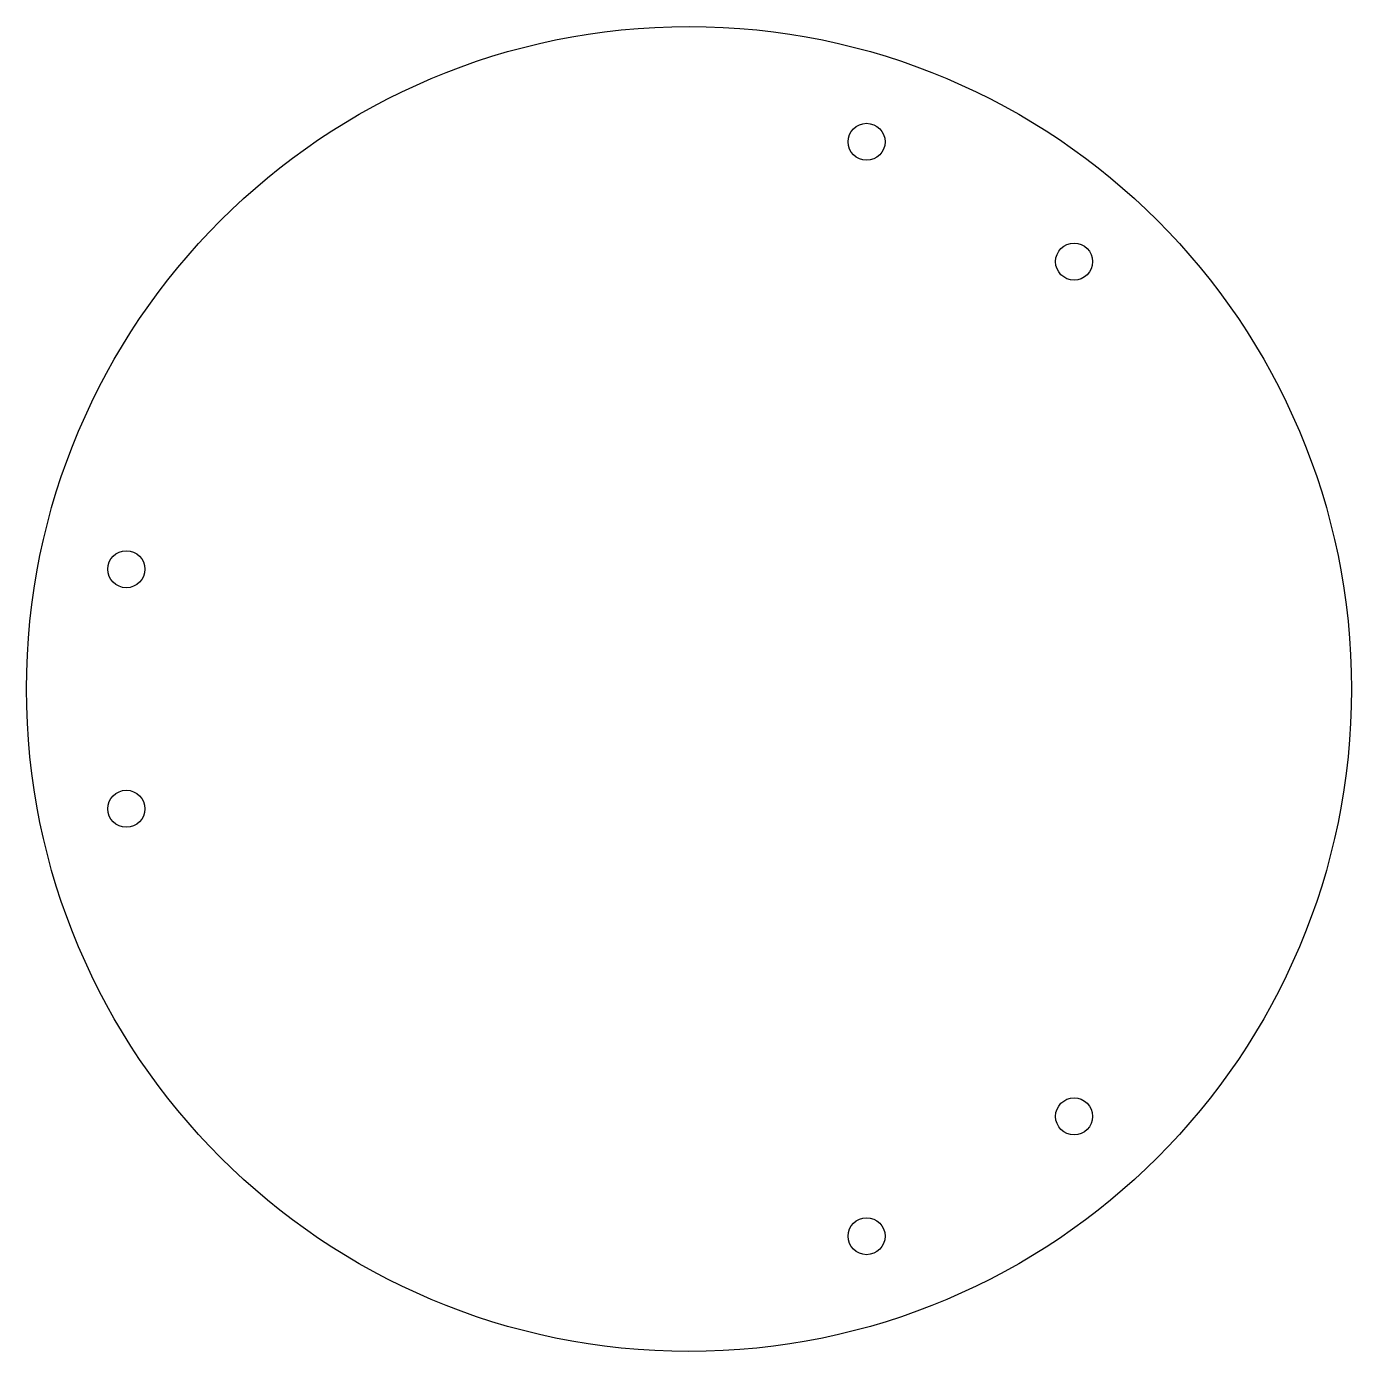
# Model space of a CAD drawing. Header units: millimetres. Extents: x -91 to 91, y -91 to 91.
import ezdxf

# ---------------------------------------------------------------- set-up
doc = ezdxf.new("R2010")
doc.units = ezdxf.units.MM
doc.layers.add('Sketch', color=7, linetype='CONTINUOUS')

msp = doc.modelspace()

# ---------------------------------------------------------------- linework, layer by layer
at = {"layer": 'Sketch'}
for centre, radius in [((0, 0), 91.25), ((24.460581, 75.366969), 2.55), ((53.039419, 58.866969), 2.55), ((-77.5, 16.5), 2.55), ((-77.5, -16.5), 2.55), ((53.039419, -58.866969), 2.55), ((24.460581, -75.366969), 2.55)]:
    msp.add_circle(centre, radius, dxfattribs=at)

doc.saveas('drawing.dxf')
